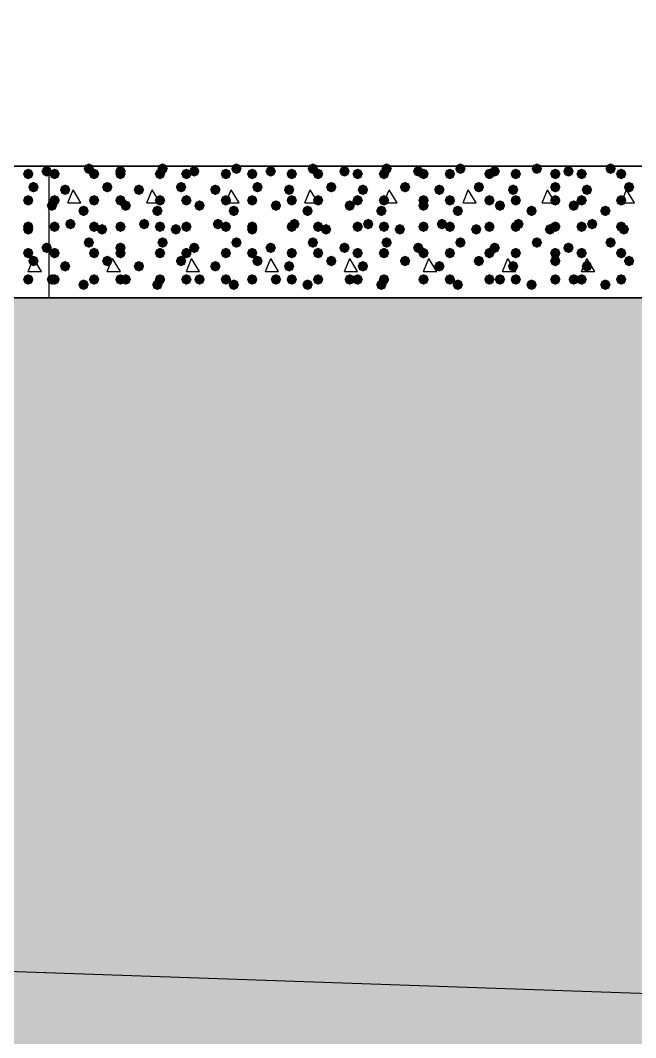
# Model space of a CAD drawing. Header units: millimetres. Extents: x 0 to 420, y 0 to 297.
# Drawn here: x 344.89 to 354.77, y 148.61 to 164.94 of the extents above; entities that cross this region are included whole.
import ezdxf

# ---------------------------------------------------------------- set-up
doc = ezdxf.new("R2010")
doc.units = ezdxf.units.MM
doc.layers.get('0').update_dxf_attribs({"linetype": 'CONTINUOUS'})

msp = doc.modelspace()

# ---------------------------------------------------------------- hatches: boundary and pattern name
at = {"true_color": 0x000007}
for points in [[(345.101333, 162.475333), (345.076462, 162.415537), (345.016667, 162.390667), (344.956871, 162.415537), (344.932, 162.475333), (344.956871, 162.535129), (345.016667, 162.56), (345.076462, 162.535129)], [(345.397667, 162.517667), (345.372796, 162.457871), (345.313, 162.433), (345.253204, 162.457871), (345.228333, 162.517667), (345.253204, 162.577462), (345.313, 162.602333), (345.372796, 162.577463)], [(345.186, 162.263667), (345.161129, 162.203871), (345.101333, 162.179), (345.041538, 162.203871), (345.016667, 162.263667), (345.041537, 162.323462), (345.101333, 162.348333), (345.161129, 162.323463)], [(345.101333, 162.052), (345.076462, 161.992204), (345.016667, 161.967333), (344.956871, 161.992204), (344.932, 162.052), (344.956871, 162.111796), (345.016667, 162.136667), (345.076462, 162.111796)], [(345.101333, 161.628667), (345.076462, 161.568871), (345.016667, 161.544), (344.956871, 161.568871), (344.932, 161.628667), (344.956871, 161.688462), (345.016667, 161.713333), (345.076462, 161.688463)], [(345.101333, 161.586333), (345.076462, 161.526537), (345.016667, 161.501667), (344.956871, 161.526537), (344.932, 161.586333), (344.956871, 161.646129), (345.016667, 161.671), (345.076462, 161.646129)], [(345.397667, 161.29), (345.372796, 161.230204), (345.313, 161.205333), (345.253204, 161.230204), (345.228333, 161.29), (345.253204, 161.349796), (345.313, 161.374667), (345.372796, 161.349796)], [(345.101333, 161.205333), (345.076462, 161.145537), (345.016667, 161.120667), (344.956871, 161.145537), (344.932, 161.205333), (344.956871, 161.265129), (345.016667, 161.29), (345.076462, 161.265129)], [(345.186, 161.078333), (345.161129, 161.018537), (345.101333, 160.993667), (345.041538, 161.018537), (345.016667, 161.078333), (345.041537, 161.138129), (345.101333, 161.163), (345.161129, 161.138129)], [(345.101333, 160.782), (345.076462, 160.722204), (345.016667, 160.697333), (344.956871, 160.722204), (344.932, 160.782), (344.956871, 160.841796), (345.016667, 160.866667), (345.076462, 160.841796)]]:
    msp.add_hatch(color=0, dxfattribs=at).paths.add_polyline_path(points, flags=0)
at = {"true_color": 0x000008}
for points in [[(345.524667, 162.475333), (345.499796, 162.415537), (345.44, 162.390667), (345.380204, 162.415537), (345.355333, 162.475333), (345.380204, 162.535129), (345.44, 162.56), (345.499796, 162.535129)], [(346.075, 162.56), (346.050129, 162.500204), (345.990333, 162.475333), (345.930538, 162.500204), (345.905667, 162.56), (345.930537, 162.619796), (345.990333, 162.644667), (346.050129, 162.619796)], [(346.159667, 162.475333), (346.134796, 162.415537), (346.075, 162.390667), (346.015204, 162.415537), (345.990333, 162.475333), (346.015204, 162.535129), (346.075, 162.56), (346.134796, 162.535129)], [(346.583, 162.517667), (346.558129, 162.457871), (346.498333, 162.433), (346.438538, 162.457871), (346.413667, 162.517667), (346.438537, 162.577462), (346.498333, 162.602333), (346.558129, 162.577463)], [(346.583, 162.475333), (346.558129, 162.415537), (346.498333, 162.390667), (346.438538, 162.415537), (346.413667, 162.475333), (346.438537, 162.535129), (346.498333, 162.56), (346.558129, 162.535129)], [(347.218, 162.475333), (347.193129, 162.415537), (347.133333, 162.390667), (347.073537, 162.415537), (347.048667, 162.475333), (347.073537, 162.535129), (347.133333, 162.56), (347.193129, 162.535129)], [(347.260333, 162.56), (347.235463, 162.500204), (347.175667, 162.475333), (347.115871, 162.500204), (347.091, 162.56), (347.115871, 162.619796), (347.175667, 162.644667), (347.235462, 162.619796)], [(347.641333, 162.475333), (347.616463, 162.415537), (347.556667, 162.390667), (347.496871, 162.415537), (347.472, 162.475333), (347.496871, 162.535129), (347.556667, 162.56), (347.616462, 162.535129)], [(347.768333, 162.517667), (347.743462, 162.457871), (347.683667, 162.433), (347.623871, 162.457871), (347.599, 162.517667), (347.623871, 162.577462), (347.683667, 162.602333), (347.743462, 162.577463)], [(348.276333, 162.475333), (348.251463, 162.415537), (348.191667, 162.390667), (348.131871, 162.415537), (348.107, 162.475333), (348.131871, 162.535129), (348.191667, 162.56), (348.251462, 162.535129)], [(348.445667, 162.56), (348.420796, 162.500204), (348.361, 162.475333), (348.301204, 162.500204), (348.276333, 162.56), (348.301204, 162.619796), (348.361, 162.644667), (348.420796, 162.619796)], [(348.699667, 162.475333), (348.674796, 162.415537), (348.615, 162.390667), (348.555204, 162.415537), (348.530333, 162.475333), (348.555204, 162.535129), (348.615, 162.56), (348.674796, 162.535129)], [(348.996, 162.517667), (348.971129, 162.457871), (348.911333, 162.433), (348.851537, 162.457871), (348.826667, 162.517667), (348.851537, 162.577462), (348.911333, 162.602333), (348.971129, 162.577463)], [(349.334667, 162.475333), (349.309796, 162.415537), (349.25, 162.390667), (349.190204, 162.415537), (349.165333, 162.475333), (349.190204, 162.535129), (349.25, 162.56), (349.309796, 162.535129)], [(349.673333, 162.56), (349.648462, 162.500204), (349.588667, 162.475333), (349.528871, 162.500204), (349.504, 162.56), (349.528871, 162.619796), (349.588667, 162.644667), (349.648462, 162.619796)], [(349.758, 162.475333), (349.733129, 162.415537), (349.673333, 162.390667), (349.613538, 162.415537), (349.588667, 162.475333), (349.613537, 162.535129), (349.673333, 162.56), (349.733129, 162.535129)], [(350.181333, 162.517667), (350.156462, 162.457871), (350.096667, 162.433), (350.036871, 162.457871), (350.012, 162.517667), (350.036871, 162.577462), (350.096667, 162.602333), (350.156462, 162.577463)], [(350.393, 162.475333), (350.368129, 162.415537), (350.308333, 162.390667), (350.248538, 162.415537), (350.223667, 162.475333), (350.248537, 162.535129), (350.308333, 162.56), (350.368129, 162.535129)], [(350.816333, 162.475333), (350.791462, 162.415537), (350.731667, 162.390667), (350.671871, 162.415537), (350.647, 162.475333), (350.671871, 162.535129), (350.731667, 162.56), (350.791462, 162.535129)], [(350.858667, 162.56), (350.833796, 162.500204), (350.774, 162.475333), (350.714204, 162.500204), (350.689333, 162.56), (350.714204, 162.619796), (350.774, 162.644667), (350.833796, 162.619796)], [(351.366667, 162.517667), (351.341796, 162.457871), (351.282, 162.433), (351.222204, 162.457871), (351.197333, 162.517667), (351.222204, 162.577462), (351.282, 162.602333), (351.341796, 162.577463)], [(351.451333, 162.475333), (351.426462, 162.415537), (351.366667, 162.390667), (351.306871, 162.415537), (351.282, 162.475333), (351.306871, 162.535129), (351.366667, 162.56), (351.426462, 162.535129)], [(351.874667, 162.475333), (351.849796, 162.415537), (351.79, 162.390667), (351.730204, 162.415537), (351.705333, 162.475333), (351.730204, 162.535129), (351.79, 162.56), (351.849796, 162.535129)], [(352.044, 162.56), (352.019129, 162.500204), (351.959333, 162.475333), (351.899537, 162.500204), (351.874667, 162.56), (351.899537, 162.619796), (351.959333, 162.644667), (352.019129, 162.619796)], [(352.509667, 162.475333), (352.484796, 162.415537), (352.425, 162.390667), (352.365204, 162.415537), (352.340333, 162.475333), (352.365204, 162.535129), (352.425, 162.56), (352.484796, 162.535129)], [(352.594333, 162.517667), (352.569462, 162.457871), (352.509667, 162.433), (352.449871, 162.457871), (352.425, 162.517667), (352.449871, 162.577462), (352.509667, 162.602333), (352.569462, 162.577463)], [(352.933, 162.475333), (352.908129, 162.415537), (352.848333, 162.390667), (352.788537, 162.415537), (352.763667, 162.475333), (352.788537, 162.535129), (352.848333, 162.56), (352.908129, 162.535129)], [(353.271667, 162.56), (353.246796, 162.500204), (353.187, 162.475333), (353.127204, 162.500204), (353.102333, 162.56), (353.127204, 162.619796), (353.187, 162.644667), (353.246796, 162.619796)], [(353.568, 162.475333), (353.543129, 162.415537), (353.483333, 162.390667), (353.423537, 162.415537), (353.398667, 162.475333), (353.423537, 162.535129), (353.483333, 162.56), (353.543129, 162.535129)], [(353.779667, 162.517667), (353.754796, 162.457871), (353.695, 162.433), (353.635204, 162.457871), (353.610333, 162.517667), (353.635204, 162.577462), (353.695, 162.602333), (353.754796, 162.577463)], [(353.991333, 162.475333), (353.966462, 162.415537), (353.906667, 162.390667), (353.846871, 162.415537), (353.822, 162.475333), (353.846871, 162.535129), (353.906667, 162.56), (353.966462, 162.535129)], [(354.457, 162.56), (354.432129, 162.500204), (354.372333, 162.475333), (354.312538, 162.500204), (354.287667, 162.56), (354.312537, 162.619796), (354.372333, 162.644667), (354.432129, 162.619796)], [(354.626333, 162.475333), (354.601462, 162.415537), (354.541667, 162.390667), (354.481871, 162.415537), (354.457, 162.475333), (354.481871, 162.535129), (354.541667, 162.56), (354.601462, 162.535129)], [(346.371333, 162.263667), (346.346462, 162.203871), (346.286667, 162.179), (346.226871, 162.203871), (346.202, 162.263667), (346.226871, 162.323462), (346.286667, 162.348333), (346.346462, 162.323463)], [(347.556667, 162.263667), (347.531796, 162.203871), (347.472, 162.179), (347.412204, 162.203871), (347.387333, 162.263667), (347.412204, 162.323462), (347.472, 162.348333), (347.531796, 162.323463)], [(348.784333, 162.263667), (348.759462, 162.203871), (348.699667, 162.179), (348.639871, 162.203871), (348.615, 162.263667), (348.639871, 162.323462), (348.699667, 162.348333), (348.759462, 162.323463)], [(349.969667, 162.263667), (349.944796, 162.203871), (349.885, 162.179), (349.825204, 162.203871), (349.800333, 162.263667), (349.825204, 162.323462), (349.885, 162.348333), (349.944796, 162.323463)], [(351.155, 162.263667), (351.130129, 162.203871), (351.070333, 162.179), (351.010538, 162.203871), (350.985667, 162.263667), (351.010537, 162.323462), (351.070333, 162.348333), (351.130129, 162.323463)], [(352.340333, 162.263667), (352.315462, 162.203871), (352.255667, 162.179), (352.195871, 162.203871), (352.171, 162.263667), (352.195871, 162.323462), (352.255667, 162.348333), (352.315462, 162.323463)], [(353.568, 162.263667), (353.543129, 162.203871), (353.483333, 162.179), (353.423537, 162.203871), (353.398667, 162.263667), (353.423537, 162.323462), (353.483333, 162.348333), (353.543129, 162.323463)], [(354.753333, 162.263667), (354.728462, 162.203871), (354.668667, 162.179), (354.608871, 162.203871), (354.584, 162.263667), (354.608871, 162.323462), (354.668667, 162.348333), (354.728462, 162.323463)], [(345.694, 162.221333), (345.669129, 162.161537), (345.609333, 162.136667), (345.549537, 162.161537), (345.524667, 162.221333), (345.549537, 162.281129), (345.609333, 162.306), (345.669129, 162.281129)], [(346.879333, 162.221333), (346.854462, 162.161537), (346.794667, 162.136667), (346.734871, 162.161537), (346.71, 162.221333), (346.734871, 162.281129), (346.794667, 162.306), (346.854462, 162.281129)], [(348.107, 162.221333), (348.082129, 162.161537), (348.022333, 162.136667), (347.962538, 162.161537), (347.937667, 162.221333), (347.962537, 162.281129), (348.022333, 162.306), (348.082129, 162.281129)], [(349.292333, 162.221333), (349.267462, 162.161537), (349.207667, 162.136667), (349.147871, 162.161537), (349.123, 162.221333), (349.147871, 162.281129), (349.207667, 162.306), (349.267462, 162.281129)], [(350.477667, 162.221333), (350.452796, 162.161537), (350.393, 162.136667), (350.333204, 162.161537), (350.308333, 162.221333), (350.333204, 162.281129), (350.393, 162.306), (350.452796, 162.281129)], [(351.705333, 162.221333), (351.680462, 162.161537), (351.620667, 162.136667), (351.560871, 162.161537), (351.536, 162.221333), (351.560871, 162.281129), (351.620667, 162.306), (351.680462, 162.281129)], [(352.890667, 162.221333), (352.865796, 162.161537), (352.806, 162.136667), (352.746204, 162.161537), (352.721333, 162.221333), (352.746204, 162.281129), (352.806, 162.306), (352.865796, 162.281129)], [(354.076, 162.221333), (354.051129, 162.161537), (353.991333, 162.136667), (353.931537, 162.161537), (353.906667, 162.221333), (353.931537, 162.281129), (353.991333, 162.306), (354.051129, 162.281129)], [(345.482333, 161.967333), (345.457462, 161.907537), (345.397667, 161.882667), (345.337871, 161.907537), (345.313, 161.967333), (345.337871, 162.027129), (345.397667, 162.052), (345.457462, 162.027129)], [(345.524667, 162.052), (345.499796, 161.992204), (345.44, 161.967333), (345.380204, 161.992204), (345.355333, 162.052), (345.380204, 162.111796), (345.44, 162.136667), (345.499796, 162.111796)], [(346.159667, 162.052), (346.134796, 161.992204), (346.075, 161.967333), (346.015204, 161.992204), (345.990333, 162.052), (346.015204, 162.111796), (346.075, 162.136667), (346.134796, 162.111796)], [(346.583, 162.052), (346.558129, 161.992204), (346.498333, 161.967333), (346.438538, 161.992204), (346.413667, 162.052), (346.438537, 162.111796), (346.498333, 162.136667), (346.558129, 162.111796)], [(346.667667, 161.967333), (346.642796, 161.907537), (346.583, 161.882667), (346.523204, 161.907537), (346.498333, 161.967333), (346.523204, 162.027129), (346.583, 162.052), (346.642796, 162.027129)], [(347.218, 162.052), (347.193129, 161.992204), (347.133333, 161.967333), (347.073537, 161.992204), (347.048667, 162.052), (347.073537, 162.111796), (347.133333, 162.136667), (347.193129, 162.111796)], [(347.641333, 162.052), (347.616463, 161.992204), (347.556667, 161.967333), (347.496871, 161.992204), (347.472, 162.052), (347.496871, 162.111796), (347.556667, 162.136667), (347.616462, 162.111796)], [(347.853, 161.967333), (347.828129, 161.907537), (347.768333, 161.882667), (347.708538, 161.907537), (347.683667, 161.967333), (347.708537, 162.027129), (347.768333, 162.052), (347.828129, 162.027129)], [(348.276333, 162.052), (348.251463, 161.992204), (348.191667, 161.967333), (348.131871, 161.992204), (348.107, 162.052), (348.131871, 162.111796), (348.191667, 162.136667), (348.251462, 162.111796)], [(348.699667, 162.052), (348.674796, 161.992204), (348.615, 161.967333), (348.555204, 161.992204), (348.530333, 162.052), (348.555204, 162.111796), (348.615, 162.136667), (348.674796, 162.111796)], [(349.080667, 161.967333), (349.055796, 161.907537), (348.996, 161.882667), (348.936204, 161.907537), (348.911333, 161.967333), (348.936204, 162.027129), (348.996, 162.052), (349.055796, 162.027129)], [(349.334667, 162.052), (349.309796, 161.992204), (349.25, 161.967333), (349.190204, 161.992204), (349.165333, 162.052), (349.190204, 162.111796), (349.25, 162.136667), (349.309796, 162.111796)], [(349.758, 162.052), (349.733129, 161.992204), (349.673333, 161.967333), (349.613538, 161.992204), (349.588667, 162.052), (349.613537, 162.111796), (349.673333, 162.136667), (349.733129, 162.111796)], [(350.266, 161.967333), (350.241129, 161.907537), (350.181333, 161.882667), (350.121537, 161.907537), (350.096667, 161.967333), (350.121537, 162.027129), (350.181333, 162.052), (350.241129, 162.027129)], [(350.393, 162.052), (350.368129, 161.992204), (350.308333, 161.967333), (350.248538, 161.992204), (350.223667, 162.052), (350.248537, 162.111796), (350.308333, 162.136667), (350.368129, 162.111796)], [(350.816333, 162.052), (350.791462, 161.992204), (350.731667, 161.967333), (350.671871, 161.992204), (350.647, 162.052), (350.671871, 162.111796), (350.731667, 162.136667), (350.791462, 162.111796)], [(351.451333, 162.052), (351.426462, 161.992204), (351.366667, 161.967333), (351.306871, 161.992204), (351.282, 162.052), (351.306871, 162.111796), (351.366667, 162.136667), (351.426462, 162.111796)], [(351.451333, 161.967333), (351.426462, 161.907537), (351.366667, 161.882667), (351.306871, 161.907537), (351.282, 161.967333), (351.306871, 162.027129), (351.366667, 162.052), (351.426462, 162.027129)], [(351.874667, 162.052), (351.849796, 161.992204), (351.79, 161.967333), (351.730204, 161.992204), (351.705333, 162.052), (351.730204, 162.111796), (351.79, 162.136667), (351.849796, 162.111796)], [(352.509667, 162.052), (352.484796, 161.992204), (352.425, 161.967333), (352.365204, 161.992204), (352.340333, 162.052), (352.365204, 162.111796), (352.425, 162.136667), (352.484796, 162.111796)], [(352.679, 161.967333), (352.654129, 161.907537), (352.594333, 161.882667), (352.534537, 161.907537), (352.509667, 161.967333), (352.534537, 162.027129), (352.594333, 162.052), (352.654129, 162.027129)], [(352.933, 162.052), (352.908129, 161.992204), (352.848333, 161.967333), (352.788537, 161.992204), (352.763667, 162.052), (352.788537, 162.111796), (352.848333, 162.136667), (352.908129, 162.111796)], [(353.568, 162.052), (353.543129, 161.992204), (353.483333, 161.967333), (353.423537, 161.992204), (353.398667, 162.052), (353.423537, 162.111796), (353.483333, 162.136667), (353.543129, 162.111796)], [(353.864333, 161.967333), (353.839462, 161.907537), (353.779667, 161.882667), (353.719871, 161.907537), (353.695, 161.967333), (353.719871, 162.027129), (353.779667, 162.052), (353.839462, 162.027129)], [(353.991333, 162.052), (353.966462, 161.992204), (353.906667, 161.967333), (353.846871, 161.992204), (353.822, 162.052), (353.846871, 162.111796), (353.906667, 162.136667), (353.966462, 162.111796)], [(354.626333, 162.052), (354.601462, 161.992204), (354.541667, 161.967333), (354.481871, 161.992204), (354.457, 162.052), (354.481871, 162.111796), (354.541667, 162.136667), (354.601462, 162.111796)], [(345.990333, 161.882667), (345.965463, 161.822871), (345.905667, 161.798), (345.845871, 161.822871), (345.821, 161.882667), (345.845871, 161.942462), (345.905667, 161.967333), (345.965462, 161.942463)], [(347.175667, 161.882667), (347.150796, 161.822871), (347.091, 161.798), (347.031204, 161.822871), (347.006333, 161.882667), (347.031204, 161.942462), (347.091, 161.967333), (347.150796, 161.942463)], [(348.403333, 161.882667), (348.378462, 161.822871), (348.318667, 161.798), (348.258871, 161.822871), (348.234, 161.882667), (348.258871, 161.942462), (348.318667, 161.967333), (348.378462, 161.942463)], [(349.588667, 161.882667), (349.563796, 161.822871), (349.504, 161.798), (349.444204, 161.822871), (349.419333, 161.882667), (349.444204, 161.942462), (349.504, 161.967333), (349.563796, 161.942463)], [(350.774, 161.882667), (350.749129, 161.822871), (350.689333, 161.798), (350.629537, 161.822871), (350.604667, 161.882667), (350.629537, 161.942462), (350.689333, 161.967333), (350.749129, 161.942463)], [(352.001667, 161.882667), (351.976796, 161.822871), (351.917, 161.798), (351.857204, 161.822871), (351.832333, 161.882667), (351.857204, 161.942462), (351.917, 161.967333), (351.976796, 161.942463)], [(353.187, 161.882667), (353.162129, 161.822871), (353.102333, 161.798), (353.042537, 161.822871), (353.017667, 161.882667), (353.042537, 161.942462), (353.102333, 161.967333), (353.162129, 161.942463)], [(354.372333, 161.882667), (354.347462, 161.822871), (354.287667, 161.798), (354.227871, 161.822871), (354.203, 161.882667), (354.227871, 161.942462), (354.287667, 161.967333), (354.347462, 161.942463)], [(345.524667, 161.628667), (345.499796, 161.568871), (345.44, 161.544), (345.380204, 161.568871), (345.355333, 161.628667), (345.380204, 161.688462), (345.44, 161.713333), (345.499796, 161.688463)], [(345.778667, 161.671), (345.753796, 161.611204), (345.694, 161.586333), (345.634204, 161.611204), (345.609333, 161.671), (345.634204, 161.730796), (345.694, 161.755667), (345.753796, 161.730796)], [(346.159667, 161.628667), (346.134796, 161.568871), (346.075, 161.544), (346.015204, 161.568871), (345.990333, 161.628667), (346.015204, 161.688462), (346.075, 161.713333), (346.134796, 161.688463)], [(346.286667, 161.586333), (346.261796, 161.526537), (346.202, 161.501667), (346.142204, 161.526537), (346.117333, 161.586333), (346.142204, 161.646129), (346.202, 161.671), (346.261796, 161.646129)], [(346.583, 161.628667), (346.558129, 161.568871), (346.498333, 161.544), (346.438538, 161.568871), (346.413667, 161.628667), (346.438537, 161.688462), (346.498333, 161.713333), (346.558129, 161.688463)], [(346.964, 161.671), (346.939129, 161.611204), (346.879333, 161.586333), (346.819537, 161.611204), (346.794667, 161.671), (346.819537, 161.730796), (346.879333, 161.755667), (346.939129, 161.730796)], [(347.218, 161.628667), (347.193129, 161.568871), (347.133333, 161.544), (347.073537, 161.568871), (347.048667, 161.628667), (347.073537, 161.688462), (347.133333, 161.713333), (347.193129, 161.688463)], [(347.472, 161.586333), (347.447129, 161.526537), (347.387333, 161.501667), (347.327538, 161.526537), (347.302667, 161.586333), (347.327537, 161.646129), (347.387333, 161.671), (347.447129, 161.646129)], [(347.641333, 161.628667), (347.616463, 161.568871), (347.556667, 161.544), (347.496871, 161.568871), (347.472, 161.628667), (347.496871, 161.688462), (347.556667, 161.713333), (347.616462, 161.688463)], [(348.149333, 161.671), (348.124462, 161.611204), (348.064667, 161.586333), (348.004871, 161.611204), (347.98, 161.671), (348.004871, 161.730796), (348.064667, 161.755667), (348.124462, 161.730796)], [(348.276333, 161.628667), (348.251463, 161.568871), (348.191667, 161.544), (348.131871, 161.568871), (348.107, 161.628667), (348.131871, 161.688462), (348.191667, 161.713333), (348.251462, 161.688463)], [(348.699667, 161.628667), (348.674796, 161.568871), (348.615, 161.544), (348.555204, 161.568871), (348.530333, 161.628667), (348.555204, 161.688462), (348.615, 161.713333), (348.674796, 161.688463)], [(348.699667, 161.586333), (348.674796, 161.526537), (348.615, 161.501667), (348.555204, 161.526537), (348.530333, 161.586333), (348.555204, 161.646129), (348.615, 161.671), (348.674796, 161.646129)], [(349.334667, 161.628667), (349.309796, 161.568871), (349.25, 161.544), (349.190204, 161.568871), (349.165333, 161.628667), (349.190204, 161.688462), (349.25, 161.713333), (349.309796, 161.688463)], [(349.377, 161.671), (349.352129, 161.611204), (349.292333, 161.586333), (349.232538, 161.611204), (349.207667, 161.671), (349.232537, 161.730796), (349.292333, 161.755667), (349.352129, 161.730796)], [(349.758, 161.628667), (349.733129, 161.568871), (349.673333, 161.544), (349.613538, 161.568871), (349.588667, 161.628667), (349.613537, 161.688462), (349.673333, 161.713333), (349.733129, 161.688463)], [(349.885, 161.586333), (349.860129, 161.526537), (349.800333, 161.501667), (349.740538, 161.526537), (349.715667, 161.586333), (349.740537, 161.646129), (349.800333, 161.671), (349.860129, 161.646129)], [(350.393, 161.628667), (350.368129, 161.568871), (350.308333, 161.544), (350.248538, 161.568871), (350.223667, 161.628667), (350.248537, 161.688462), (350.308333, 161.713333), (350.368129, 161.688463)], [(350.562333, 161.671), (350.537462, 161.611204), (350.477667, 161.586333), (350.417871, 161.611204), (350.393, 161.671), (350.417871, 161.730796), (350.477667, 161.755667), (350.537462, 161.730796)], [(350.816333, 161.628667), (350.791462, 161.568871), (350.731667, 161.544), (350.671871, 161.568871), (350.647, 161.628667), (350.671871, 161.688462), (350.731667, 161.713333), (350.791462, 161.688463)], [(351.070333, 161.586333), (351.045462, 161.526537), (350.985667, 161.501667), (350.925871, 161.526537), (350.901, 161.586333), (350.925871, 161.646129), (350.985667, 161.671), (351.045462, 161.646129)], [(351.451333, 161.628667), (351.426462, 161.568871), (351.366667, 161.544), (351.306871, 161.568871), (351.282, 161.628667), (351.306871, 161.688462), (351.366667, 161.713333), (351.426462, 161.688463)], [(351.747667, 161.671), (351.722796, 161.611204), (351.663, 161.586333), (351.603204, 161.611204), (351.578333, 161.671), (351.603204, 161.730796), (351.663, 161.755667), (351.722796, 161.730796)], [(351.874667, 161.628667), (351.849796, 161.568871), (351.79, 161.544), (351.730204, 161.568871), (351.705333, 161.628667), (351.730204, 161.688462), (351.79, 161.713333), (351.849796, 161.688463)], [(352.298, 161.586333), (352.273129, 161.526537), (352.213333, 161.501667), (352.153537, 161.526537), (352.128667, 161.586333), (352.153537, 161.646129), (352.213333, 161.671), (352.273129, 161.646129)], [(352.509667, 161.628667), (352.484796, 161.568871), (352.425, 161.544), (352.365204, 161.568871), (352.340333, 161.628667), (352.365204, 161.688462), (352.425, 161.713333), (352.484796, 161.688463)], [(352.933, 161.628667), (352.908129, 161.568871), (352.848333, 161.544), (352.788537, 161.568871), (352.763667, 161.628667), (352.788537, 161.688462), (352.848333, 161.713333), (352.908129, 161.688463)], [(352.975333, 161.671), (352.950462, 161.611204), (352.890667, 161.586333), (352.830871, 161.611204), (352.806, 161.671), (352.830871, 161.730796), (352.890667, 161.755667), (352.950462, 161.730796)], [(353.483333, 161.586333), (353.458463, 161.526537), (353.398667, 161.501667), (353.338871, 161.526537), (353.314, 161.586333), (353.338871, 161.646129), (353.398667, 161.671), (353.458462, 161.646129)], [(353.568, 161.628667), (353.543129, 161.568871), (353.483333, 161.544), (353.423537, 161.568871), (353.398667, 161.628667), (353.423537, 161.688462), (353.483333, 161.713333), (353.543129, 161.688463)], [(353.991333, 161.628667), (353.966462, 161.568871), (353.906667, 161.544), (353.846871, 161.568871), (353.822, 161.628667), (353.846871, 161.688462), (353.906667, 161.713333), (353.966462, 161.688463)], [(354.160667, 161.671), (354.135796, 161.611204), (354.076, 161.586333), (354.016204, 161.611204), (353.991333, 161.671), (354.016204, 161.730796), (354.076, 161.755667), (354.135796, 161.730796)], [(354.626333, 161.628667), (354.601462, 161.568871), (354.541667, 161.544), (354.481871, 161.568871), (354.457, 161.628667), (354.481871, 161.688462), (354.541667, 161.713333), (354.601462, 161.688463)], [(354.668667, 161.586333), (354.643796, 161.526537), (354.584, 161.501667), (354.524204, 161.526537), (354.499333, 161.586333), (354.524204, 161.646129), (354.584, 161.671), (354.643796, 161.646129)], [(346.075, 161.374667), (346.050129, 161.314871), (345.990333, 161.29), (345.930538, 161.314871), (345.905667, 161.374667), (345.930537, 161.434462), (345.990333, 161.459333), (346.050129, 161.434463)], [(346.583, 161.29), (346.558129, 161.230204), (346.498333, 161.205333), (346.438538, 161.230204), (346.413667, 161.29), (346.438537, 161.349796), (346.498333, 161.374667), (346.558129, 161.349796)], [(347.260333, 161.374667), (347.235463, 161.314871), (347.175667, 161.29), (347.115871, 161.314871), (347.091, 161.374667), (347.115871, 161.434462), (347.175667, 161.459333), (347.235462, 161.434463)], [(347.768333, 161.29), (347.743462, 161.230204), (347.683667, 161.205333), (347.623871, 161.230204), (347.599, 161.29), (347.623871, 161.349796), (347.683667, 161.374667), (347.743462, 161.349796)], [(348.445667, 161.374667), (348.420796, 161.314871), (348.361, 161.29), (348.301204, 161.314871), (348.276333, 161.374667), (348.301204, 161.434462), (348.361, 161.459333), (348.420796, 161.434463)], [(348.996, 161.29), (348.971129, 161.230204), (348.911333, 161.205333), (348.851537, 161.230204), (348.826667, 161.29), (348.851537, 161.349796), (348.911333, 161.374667), (348.971129, 161.349796)], [(349.673333, 161.374667), (349.648462, 161.314871), (349.588667, 161.29), (349.528871, 161.314871), (349.504, 161.374667), (349.528871, 161.434462), (349.588667, 161.459333), (349.648462, 161.434463)], [(350.181333, 161.29), (350.156462, 161.230204), (350.096667, 161.205333), (350.036871, 161.230204), (350.012, 161.29), (350.036871, 161.349796), (350.096667, 161.374667), (350.156462, 161.349796)], [(350.858667, 161.374667), (350.833796, 161.314871), (350.774, 161.29), (350.714204, 161.314871), (350.689333, 161.374667), (350.714204, 161.434462), (350.774, 161.459333), (350.833796, 161.434463)], [(351.366667, 161.29), (351.341796, 161.230204), (351.282, 161.205333), (351.222204, 161.230204), (351.197333, 161.29), (351.222204, 161.349796), (351.282, 161.374667), (351.341796, 161.349796)], [(352.044, 161.374667), (352.019129, 161.314871), (351.959333, 161.29), (351.899537, 161.314871), (351.874667, 161.374667), (351.899537, 161.434462), (351.959333, 161.459333), (352.019129, 161.434463)], [(352.594333, 161.29), (352.569462, 161.230204), (352.509667, 161.205333), (352.449871, 161.230204), (352.425, 161.29), (352.449871, 161.349796), (352.509667, 161.374667), (352.569462, 161.349796)], [(353.271667, 161.374667), (353.246796, 161.314871), (353.187, 161.29), (353.127204, 161.314871), (353.102333, 161.374667), (353.127204, 161.434462), (353.187, 161.459333), (353.246796, 161.434463)], [(353.779667, 161.29), (353.754796, 161.230204), (353.695, 161.205333), (353.635204, 161.230204), (353.610333, 161.29), (353.635204, 161.349796), (353.695, 161.374667), (353.754796, 161.349796)], [(354.457, 161.374667), (354.432129, 161.314871), (354.372333, 161.29), (354.312538, 161.314871), (354.287667, 161.374667), (354.312537, 161.434462), (354.372333, 161.459333), (354.432129, 161.434463)], [(345.524667, 161.205333), (345.499796, 161.145537), (345.44, 161.120667), (345.380204, 161.145537), (345.355333, 161.205333), (345.380204, 161.265129), (345.44, 161.29), (345.499796, 161.265129)], [(346.159667, 161.205333), (346.134796, 161.145537), (346.075, 161.120667), (346.015204, 161.145537), (345.990333, 161.205333), (346.015204, 161.265129), (346.075, 161.29), (346.134796, 161.265129)], [(346.583, 161.205333), (346.558129, 161.145537), (346.498333, 161.120667), (346.438538, 161.145537), (346.413667, 161.205333), (346.438537, 161.265129), (346.498333, 161.29), (346.558129, 161.265129)], [(347.218, 161.205333), (347.193129, 161.145537), (347.133333, 161.120667), (347.073537, 161.145537), (347.048667, 161.205333), (347.073537, 161.265129), (347.133333, 161.29), (347.193129, 161.265129)], [(347.641333, 161.205333), (347.616463, 161.145537), (347.556667, 161.120667), (347.496871, 161.145537), (347.472, 161.205333), (347.496871, 161.265129), (347.556667, 161.29), (347.616462, 161.265129)], [(348.276333, 161.205333), (348.251463, 161.145537), (348.191667, 161.120667), (348.131871, 161.145537), (348.107, 161.205333), (348.131871, 161.265129), (348.191667, 161.29), (348.251462, 161.265129)], [(348.699667, 161.205333), (348.674796, 161.145537), (348.615, 161.120667), (348.555204, 161.145537), (348.530333, 161.205333), (348.555204, 161.265129), (348.615, 161.29), (348.674796, 161.265129)], [(349.334667, 161.205333), (349.309796, 161.145537), (349.25, 161.120667), (349.190204, 161.145537), (349.165333, 161.205333), (349.190204, 161.265129), (349.25, 161.29), (349.309796, 161.265129)], [(349.758, 161.205333), (349.733129, 161.145537), (349.673333, 161.120667), (349.613538, 161.145537), (349.588667, 161.205333), (349.613537, 161.265129), (349.673333, 161.29), (349.733129, 161.265129)], [(350.393, 161.205333), (350.368129, 161.145537), (350.308333, 161.120667), (350.248538, 161.145537), (350.223667, 161.205333), (350.248537, 161.265129), (350.308333, 161.29), (350.368129, 161.265129)], [(350.816333, 161.205333), (350.791462, 161.145537), (350.731667, 161.120667), (350.671871, 161.145537), (350.647, 161.205333), (350.671871, 161.265129), (350.731667, 161.29), (350.791462, 161.265129)], [(351.451333, 161.205333), (351.426462, 161.145537), (351.366667, 161.120667), (351.306871, 161.145537), (351.282, 161.205333), (351.306871, 161.265129), (351.366667, 161.29), (351.426462, 161.265129)], [(351.874667, 161.205333), (351.849796, 161.145537), (351.79, 161.120667), (351.730204, 161.145537), (351.705333, 161.205333), (351.730204, 161.265129), (351.79, 161.29), (351.849796, 161.265129)], [(352.509667, 161.205333), (352.484796, 161.145537), (352.425, 161.120667), (352.365204, 161.145537), (352.340333, 161.205333), (352.365204, 161.265129), (352.425, 161.29), (352.484796, 161.265129)], [(352.933, 161.205333), (352.908129, 161.145537), (352.848333, 161.120667), (352.788537, 161.145537), (352.763667, 161.205333), (352.788537, 161.265129), (352.848333, 161.29), (352.908129, 161.265129)], [(353.568, 161.205333), (353.543129, 161.145537), (353.483333, 161.120667), (353.423537, 161.145537), (353.398667, 161.205333), (353.423537, 161.265129), (353.483333, 161.29), (353.543129, 161.265129)], [(353.991333, 161.205333), (353.966462, 161.145537), (353.906667, 161.120667), (353.846871, 161.145537), (353.822, 161.205333), (353.846871, 161.265129), (353.906667, 161.29), (353.966462, 161.265129)], [(354.626333, 161.205333), (354.601462, 161.145537), (354.541667, 161.120667), (354.481871, 161.145537), (354.457, 161.205333), (354.481871, 161.265129), (354.541667, 161.29), (354.601462, 161.265129)], [(345.694, 160.993667), (345.669129, 160.933871), (345.609333, 160.909), (345.549537, 160.933871), (345.524667, 160.993667), (345.549537, 161.053462), (345.609333, 161.078333), (345.669129, 161.053463)], [(346.371333, 161.078333), (346.346462, 161.018537), (346.286667, 160.993667), (346.226871, 161.018537), (346.202, 161.078333), (346.226871, 161.138129), (346.286667, 161.163), (346.346462, 161.138129)], [(346.879333, 160.993667), (346.854462, 160.933871), (346.794667, 160.909), (346.734871, 160.933871), (346.71, 160.993667), (346.734871, 161.053462), (346.794667, 161.078333), (346.854462, 161.053463)], [(347.556667, 161.078333), (347.531796, 161.018537), (347.472, 160.993667), (347.412204, 161.018537), (347.387333, 161.078333), (347.412204, 161.138129), (347.472, 161.163), (347.531796, 161.138129)], [(348.107, 160.993667), (348.082129, 160.933871), (348.022333, 160.909), (347.962538, 160.933871), (347.937667, 160.993667), (347.962537, 161.053462), (348.022333, 161.078333), (348.082129, 161.053463)], [(348.784333, 161.078333), (348.759462, 161.018537), (348.699667, 160.993667), (348.639871, 161.018537), (348.615, 161.078333), (348.639871, 161.138129), (348.699667, 161.163), (348.759462, 161.138129)], [(349.292333, 160.993667), (349.267462, 160.933871), (349.207667, 160.909), (349.147871, 160.933871), (349.123, 160.993667), (349.147871, 161.053462), (349.207667, 161.078333), (349.267462, 161.053463)], [(349.969667, 161.078333), (349.944796, 161.018537), (349.885, 160.993667), (349.825204, 161.018537), (349.800333, 161.078333), (349.825204, 161.138129), (349.885, 161.163), (349.944796, 161.138129)], [(350.477667, 160.993667), (350.452796, 160.933871), (350.393, 160.909), (350.333204, 160.933871), (350.308333, 160.993667), (350.333204, 161.053462), (350.393, 161.078333), (350.452796, 161.053463)], [(351.155, 161.078333), (351.130129, 161.018537), (351.070333, 160.993667), (351.010538, 161.018537), (350.985667, 161.078333), (351.010537, 161.138129), (351.070333, 161.163), (351.130129, 161.138129)], [(351.705333, 160.993667), (351.680462, 160.933871), (351.620667, 160.909), (351.560871, 160.933871), (351.536, 160.993667), (351.560871, 161.053462), (351.620667, 161.078333), (351.680462, 161.053463)], [(352.340333, 161.078333), (352.315462, 161.018537), (352.255667, 160.993667), (352.195871, 161.018537), (352.171, 161.078333), (352.195871, 161.138129), (352.255667, 161.163), (352.315462, 161.138129)], [(352.890667, 160.993667), (352.865796, 160.933871), (352.806, 160.909), (352.746204, 160.933871), (352.721333, 160.993667), (352.746204, 161.053462), (352.806, 161.078333), (352.865796, 161.053463)], [(353.568, 161.078333), (353.543129, 161.018537), (353.483333, 160.993667), (353.423537, 161.018537), (353.398667, 161.078333), (353.423537, 161.138129), (353.483333, 161.163), (353.543129, 161.138129)], [(354.076, 160.993667), (354.051129, 160.933871), (353.991333, 160.909), (353.931537, 160.933871), (353.906667, 160.993667), (353.931537, 161.053462), (353.991333, 161.078333), (354.051129, 161.053463)], [(354.753333, 161.078333), (354.728462, 161.018537), (354.668667, 160.993667), (354.608871, 161.018537), (354.584, 161.078333), (354.608871, 161.138129), (354.668667, 161.163), (354.728462, 161.138129)], [(345.482333, 160.782), (345.457462, 160.722204), (345.397667, 160.697333), (345.337871, 160.722204), (345.313, 160.782), (345.337871, 160.841796), (345.397667, 160.866667), (345.457462, 160.841796)], [(345.524667, 160.782), (345.499796, 160.722204), (345.44, 160.697333), (345.380204, 160.722204), (345.355333, 160.782), (345.380204, 160.841796), (345.44, 160.866667), (345.499796, 160.841796)], [(346.159667, 160.782), (346.134796, 160.722204), (346.075, 160.697333), (346.015204, 160.722204), (345.990333, 160.782), (346.015204, 160.841796), (346.075, 160.866667), (346.134796, 160.841796)], [(346.583, 160.782), (346.558129, 160.722204), (346.498333, 160.697333), (346.438538, 160.722204), (346.413667, 160.782), (346.438537, 160.841796), (346.498333, 160.866667), (346.558129, 160.841796)], [(346.667667, 160.782), (346.642796, 160.722204), (346.583, 160.697333), (346.523204, 160.722204), (346.498333, 160.782), (346.523204, 160.841796), (346.583, 160.866667), (346.642796, 160.841796)], [(347.218, 160.782), (347.193129, 160.722204), (347.133333, 160.697333), (347.073537, 160.722204), (347.048667, 160.782), (347.073537, 160.841796), (347.133333, 160.866667), (347.193129, 160.841796)], [(347.641333, 160.782), (347.616463, 160.722204), (347.556667, 160.697333), (347.496871, 160.722204), (347.472, 160.782), (347.496871, 160.841796), (347.556667, 160.866667), (347.616462, 160.841796)], [(347.853, 160.782), (347.828129, 160.722204), (347.768333, 160.697333), (347.708538, 160.722204), (347.683667, 160.782), (347.708537, 160.841796), (347.768333, 160.866667), (347.828129, 160.841796)], [(348.276333, 160.782), (348.251463, 160.722204), (348.191667, 160.697333), (348.131871, 160.722204), (348.107, 160.782), (348.131871, 160.841796), (348.191667, 160.866667), (348.251462, 160.841796)], [(348.699667, 160.782), (348.674796, 160.722204), (348.615, 160.697333), (348.555204, 160.722204), (348.530333, 160.782), (348.555204, 160.841796), (348.615, 160.866667), (348.674796, 160.841796)], [(349.080667, 160.782), (349.055796, 160.722204), (348.996, 160.697333), (348.936204, 160.722204), (348.911333, 160.782), (348.936204, 160.841796), (348.996, 160.866667), (349.055796, 160.841796)], [(349.334667, 160.782), (349.309796, 160.722204), (349.25, 160.697333), (349.190204, 160.722204), (349.165333, 160.782), (349.190204, 160.841796), (349.25, 160.866667), (349.309796, 160.841796)], [(349.758, 160.782), (349.733129, 160.722204), (349.673333, 160.697333), (349.613538, 160.722204), (349.588667, 160.782), (349.613537, 160.841796), (349.673333, 160.866667), (349.733129, 160.841796)], [(350.266, 160.782), (350.241129, 160.722204), (350.181333, 160.697333), (350.121537, 160.722204), (350.096667, 160.782), (350.121537, 160.841796), (350.181333, 160.866667), (350.241129, 160.841796)], [(350.393, 160.782), (350.368129, 160.722204), (350.308333, 160.697333), (350.248538, 160.722204), (350.223667, 160.782), (350.248537, 160.841796), (350.308333, 160.866667), (350.368129, 160.841796)], [(350.816333, 160.782), (350.791462, 160.722204), (350.731667, 160.697333), (350.671871, 160.722204), (350.647, 160.782), (350.671871, 160.841796), (350.731667, 160.866667), (350.791462, 160.841796)], [(351.451333, 160.782), (351.426462, 160.722204), (351.366667, 160.697333), (351.306871, 160.722204), (351.282, 160.782), (351.306871, 160.841796), (351.366667, 160.866667), (351.426462, 160.841796)], [(351.451333, 160.782), (351.426462, 160.722204), (351.366667, 160.697333), (351.306871, 160.722204), (351.282, 160.782), (351.306871, 160.841796), (351.366667, 160.866667), (351.426462, 160.841796)], [(351.874667, 160.782), (351.849796, 160.722204), (351.79, 160.697333), (351.730204, 160.722204), (351.705333, 160.782), (351.730204, 160.841796), (351.79, 160.866667), (351.849796, 160.841796)], [(352.509667, 160.782), (352.484796, 160.722204), (352.425, 160.697333), (352.365204, 160.722204), (352.340333, 160.782), (352.365204, 160.841796), (352.425, 160.866667), (352.484796, 160.841796)], [(352.679, 160.782), (352.654129, 160.722204), (352.594333, 160.697333), (352.534537, 160.722204), (352.509667, 160.782), (352.534537, 160.841796), (352.594333, 160.866667), (352.654129, 160.841796)], [(352.933, 160.782), (352.908129, 160.722204), (352.848333, 160.697333), (352.788537, 160.722204), (352.763667, 160.782), (352.788537, 160.841796), (352.848333, 160.866667), (352.908129, 160.841796)], [(353.568, 160.782), (353.543129, 160.722204), (353.483333, 160.697333), (353.423537, 160.722204), (353.398667, 160.782), (353.423537, 160.841796), (353.483333, 160.866667), (353.543129, 160.841796)], [(353.864333, 160.782), (353.839462, 160.722204), (353.779667, 160.697333), (353.719871, 160.722204), (353.695, 160.782), (353.719871, 160.841796), (353.779667, 160.866667), (353.839462, 160.841796)], [(353.991333, 160.782), (353.966462, 160.722204), (353.906667, 160.697333), (353.846871, 160.722204), (353.822, 160.782), (353.846871, 160.841796), (353.906667, 160.866667), (353.966462, 160.841796)], [(354.626333, 160.782), (354.601462, 160.722204), (354.541667, 160.697333), (354.481871, 160.722204), (354.457, 160.782), (354.481871, 160.841796), (354.541667, 160.866667), (354.601462, 160.841796)], [(345.990333, 160.697333), (345.965463, 160.637537), (345.905667, 160.612667), (345.845871, 160.637537), (345.821, 160.697333), (345.845871, 160.757129), (345.905667, 160.782), (345.965462, 160.757129)], [(347.175667, 160.697333), (347.150796, 160.637537), (347.091, 160.612667), (347.031204, 160.637537), (347.006333, 160.697333), (347.031204, 160.757129), (347.091, 160.782), (347.150796, 160.757129)], [(348.403333, 160.697333), (348.378462, 160.637537), (348.318667, 160.612667), (348.258871, 160.637537), (348.234, 160.697333), (348.258871, 160.757129), (348.318667, 160.782), (348.378462, 160.757129)], [(349.588667, 160.697333), (349.563796, 160.637537), (349.504, 160.612667), (349.444204, 160.637537), (349.419333, 160.697333), (349.444204, 160.757129), (349.504, 160.782), (349.563796, 160.757129)], [(350.774, 160.697333), (350.749129, 160.637537), (350.689333, 160.612667), (350.629537, 160.637537), (350.604667, 160.697333), (350.629537, 160.757129), (350.689333, 160.782), (350.749129, 160.757129)], [(352.001667, 160.697333), (351.976796, 160.637537), (351.917, 160.612667), (351.857204, 160.637537), (351.832333, 160.697333), (351.857204, 160.757129), (351.917, 160.782), (351.976796, 160.757129)], [(353.187, 160.697333), (353.162129, 160.637537), (353.102333, 160.612667), (353.042537, 160.637537), (353.017667, 160.697333), (353.042537, 160.757129), (353.102333, 160.782), (353.162129, 160.757129)], [(354.372333, 160.697333), (354.347462, 160.637537), (354.287667, 160.612667), (354.227871, 160.637537), (354.203, 160.697333), (354.227871, 160.757129), (354.287667, 160.782), (354.347462, 160.757129)]]:
    msp.add_hatch(color=0, dxfattribs=at).paths.add_polyline_path(points, flags=0)
h = msp.add_hatch(color=0, dxfattribs=at)
h.paths.add_polyline_path([(379.603, 160.485667), (33.528, 160.485667), (379.603, 148.463)], flags=0)
h.paths.add_polyline_path([(33.528, 160.485667), (379.603, 148.463), (33.528, 148.463)], flags=0)

# ---------------------------------------------------------------- linework, layer by layer
at = {"color": 0, "true_color": 0x000007}
for points in [[(32.469667, 183.811333), (32.469667, 160.485667), (380.661333, 160.485667), (380.661333, 183.811333), (218.228333, 183.811333), (218.228333, 204.978), (194.902667, 204.978), (194.902667, 183.811333)], [(32.469667, 183.811333), (32.469667, 160.485667), (380.661333, 160.485667), (380.661333, 183.811333), (218.228333, 183.811333), (218.228333, 204.978), (194.902667, 204.978), (194.902667, 183.811333)], [(343.238667, 162.602333), (343.238667, 160.485667), (345.355333, 160.485667), (345.355333, 162.602333)]]:
    msp.add_lwpolyline(points, close=True, dxfattribs=at)
at = {"color": 0, "true_color": 0x0000fd}
msp.add_lwpolyline([(34.586333, 162.602333), (378.544667, 162.602333), (378.544667, 181.694667), (216.111667, 181.694667), (216.111667, 202.861333), (197.019333, 202.861333), (197.019333, 181.694667), (34.586333, 181.694667)], close=True, dxfattribs=at)
at = {"color": 0, "true_color": 0x000007}
for points in [[(364.447667, 162.602333), (345.355333, 162.602333)], [(345.016667, 160.909), (345.101333, 161.120667)], [(345.228333, 160.909), (345.101333, 161.120667)], [(345.016667, 160.909), (345.228333, 160.909)], [(345.355333, 160.485667), (364.447667, 160.485667)]]:
    msp.add_lwpolyline(points, dxfattribs=at)
at = {"color": 0, "true_color": 0x000008}
for points in [[(345.651667, 162.009667), (345.736333, 162.221333)], [(345.863333, 162.009667), (345.736333, 162.221333)], [(346.921667, 162.009667), (347.006333, 162.221333)], [(347.133333, 162.009667), (347.006333, 162.221333)], [(348.191667, 162.009667), (348.276333, 162.221333)], [(348.403333, 162.009667), (348.276333, 162.221333)], [(349.461667, 162.009667), (349.546333, 162.221333)], [(349.673333, 162.009667), (349.546333, 162.221333)], [(350.731667, 162.009667), (350.816333, 162.221333)], [(350.943333, 162.009667), (350.816333, 162.221333)], [(352.001667, 162.009667), (352.086333, 162.221333)], [(352.213333, 162.009667), (352.086333, 162.221333)], [(353.271667, 162.009667), (353.356333, 162.221333)], [(353.483333, 162.009667), (353.356333, 162.221333)], [(354.541667, 162.009667), (354.626333, 162.221333)], [(354.753333, 162.009667), (354.626333, 162.221333)], [(345.651667, 162.009667), (345.863333, 162.009667)], [(346.921667, 162.009667), (347.133333, 162.009667)], [(348.191667, 162.009667), (348.403333, 162.009667)], [(349.461667, 162.009667), (349.673333, 162.009667)], [(350.731667, 162.009667), (350.943333, 162.009667)], [(352.001667, 162.009667), (352.213333, 162.009667)], [(353.271667, 162.009667), (353.483333, 162.009667)], [(354.541667, 162.009667), (354.753333, 162.009667)], [(346.286667, 160.909), (346.371333, 161.120667)], [(346.498333, 160.909), (346.371333, 161.120667)], [(347.556667, 160.909), (347.641333, 161.120667)], [(347.768333, 160.909), (347.641333, 161.120667)], [(348.826667, 160.909), (348.911333, 161.120667)], [(349.038333, 160.909), (348.911333, 161.120667)], [(350.096667, 160.909), (350.181333, 161.120667)], [(350.308333, 160.909), (350.181333, 161.120667)], [(351.366667, 160.909), (351.451333, 161.120667)], [(351.578333, 160.909), (351.451333, 161.120667)], [(352.636667, 160.909), (352.721333, 161.120667)], [(352.848333, 160.909), (352.721333, 161.120667)], [(353.906667, 160.909), (353.991333, 161.120667)], [(354.118333, 160.909), (353.991333, 161.120667)], [(346.286667, 160.909), (346.498333, 160.909)], [(347.556667, 160.909), (347.768333, 160.909)], [(348.826667, 160.909), (349.038333, 160.909)], [(350.096667, 160.909), (350.308333, 160.909)], [(351.366667, 160.909), (351.578333, 160.909)], [(352.636667, 160.909), (352.848333, 160.909)], [(353.906667, 160.909), (354.118333, 160.909)]]:
    msp.add_lwpolyline(points, dxfattribs=at)
for points in [[(379.603, 160.485667), (33.528, 160.485667), (379.603, 148.463)], [(33.528, 160.485667), (379.603, 148.463), (33.528, 148.463)]]:
    msp.add_lwpolyline(points, close=True, dxfattribs=at)

doc.saveas('drawing.dxf')
